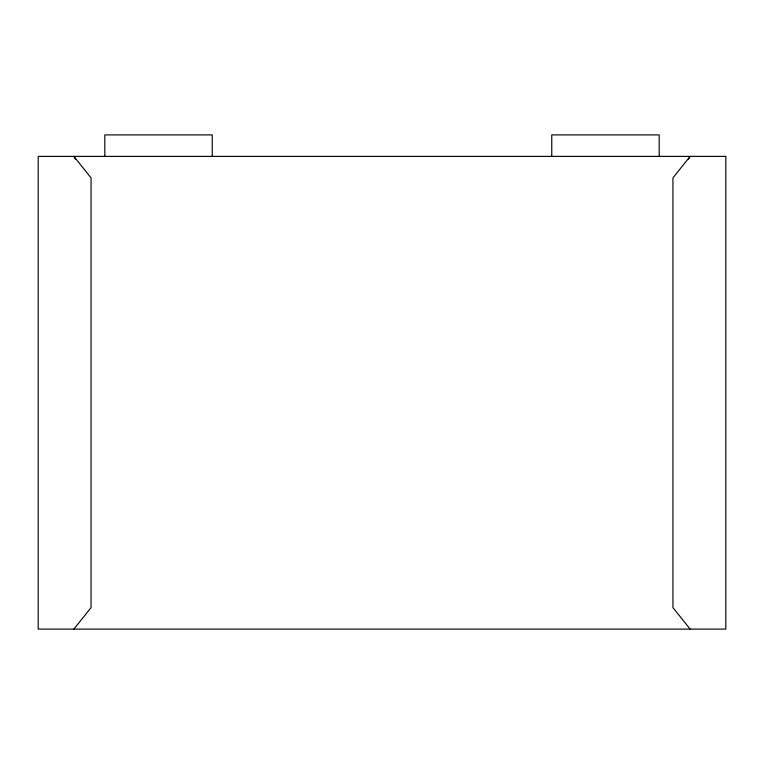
<?xml version="1.0" encoding="UTF-8"?>
<svg xmlns="http://www.w3.org/2000/svg" width="764" height="764" viewBox="0 0 764 764"><rect width="100%" height="100%" fill="white"/><g stroke="black" fill="none" stroke-linecap="round" stroke-linejoin="round"><path stroke-width="1.15" d="M688.412 159.389L690.131 156.381L672.941 177.869L672.941 607.619L690.131 629.106M73.869 629.106L91.059 607.619L91.059 177.869L73.869 156.381L75.588 159.389M659.189 156.381L659.189 134.894L551.751 134.894L551.751 156.381M212.249 156.381L212.249 134.894L104.811 134.894L104.811 156.381M725.8 156.381L38.2 156.381L38.2 629.106L725.8 629.106L725.8 156.381"/></g></svg>
